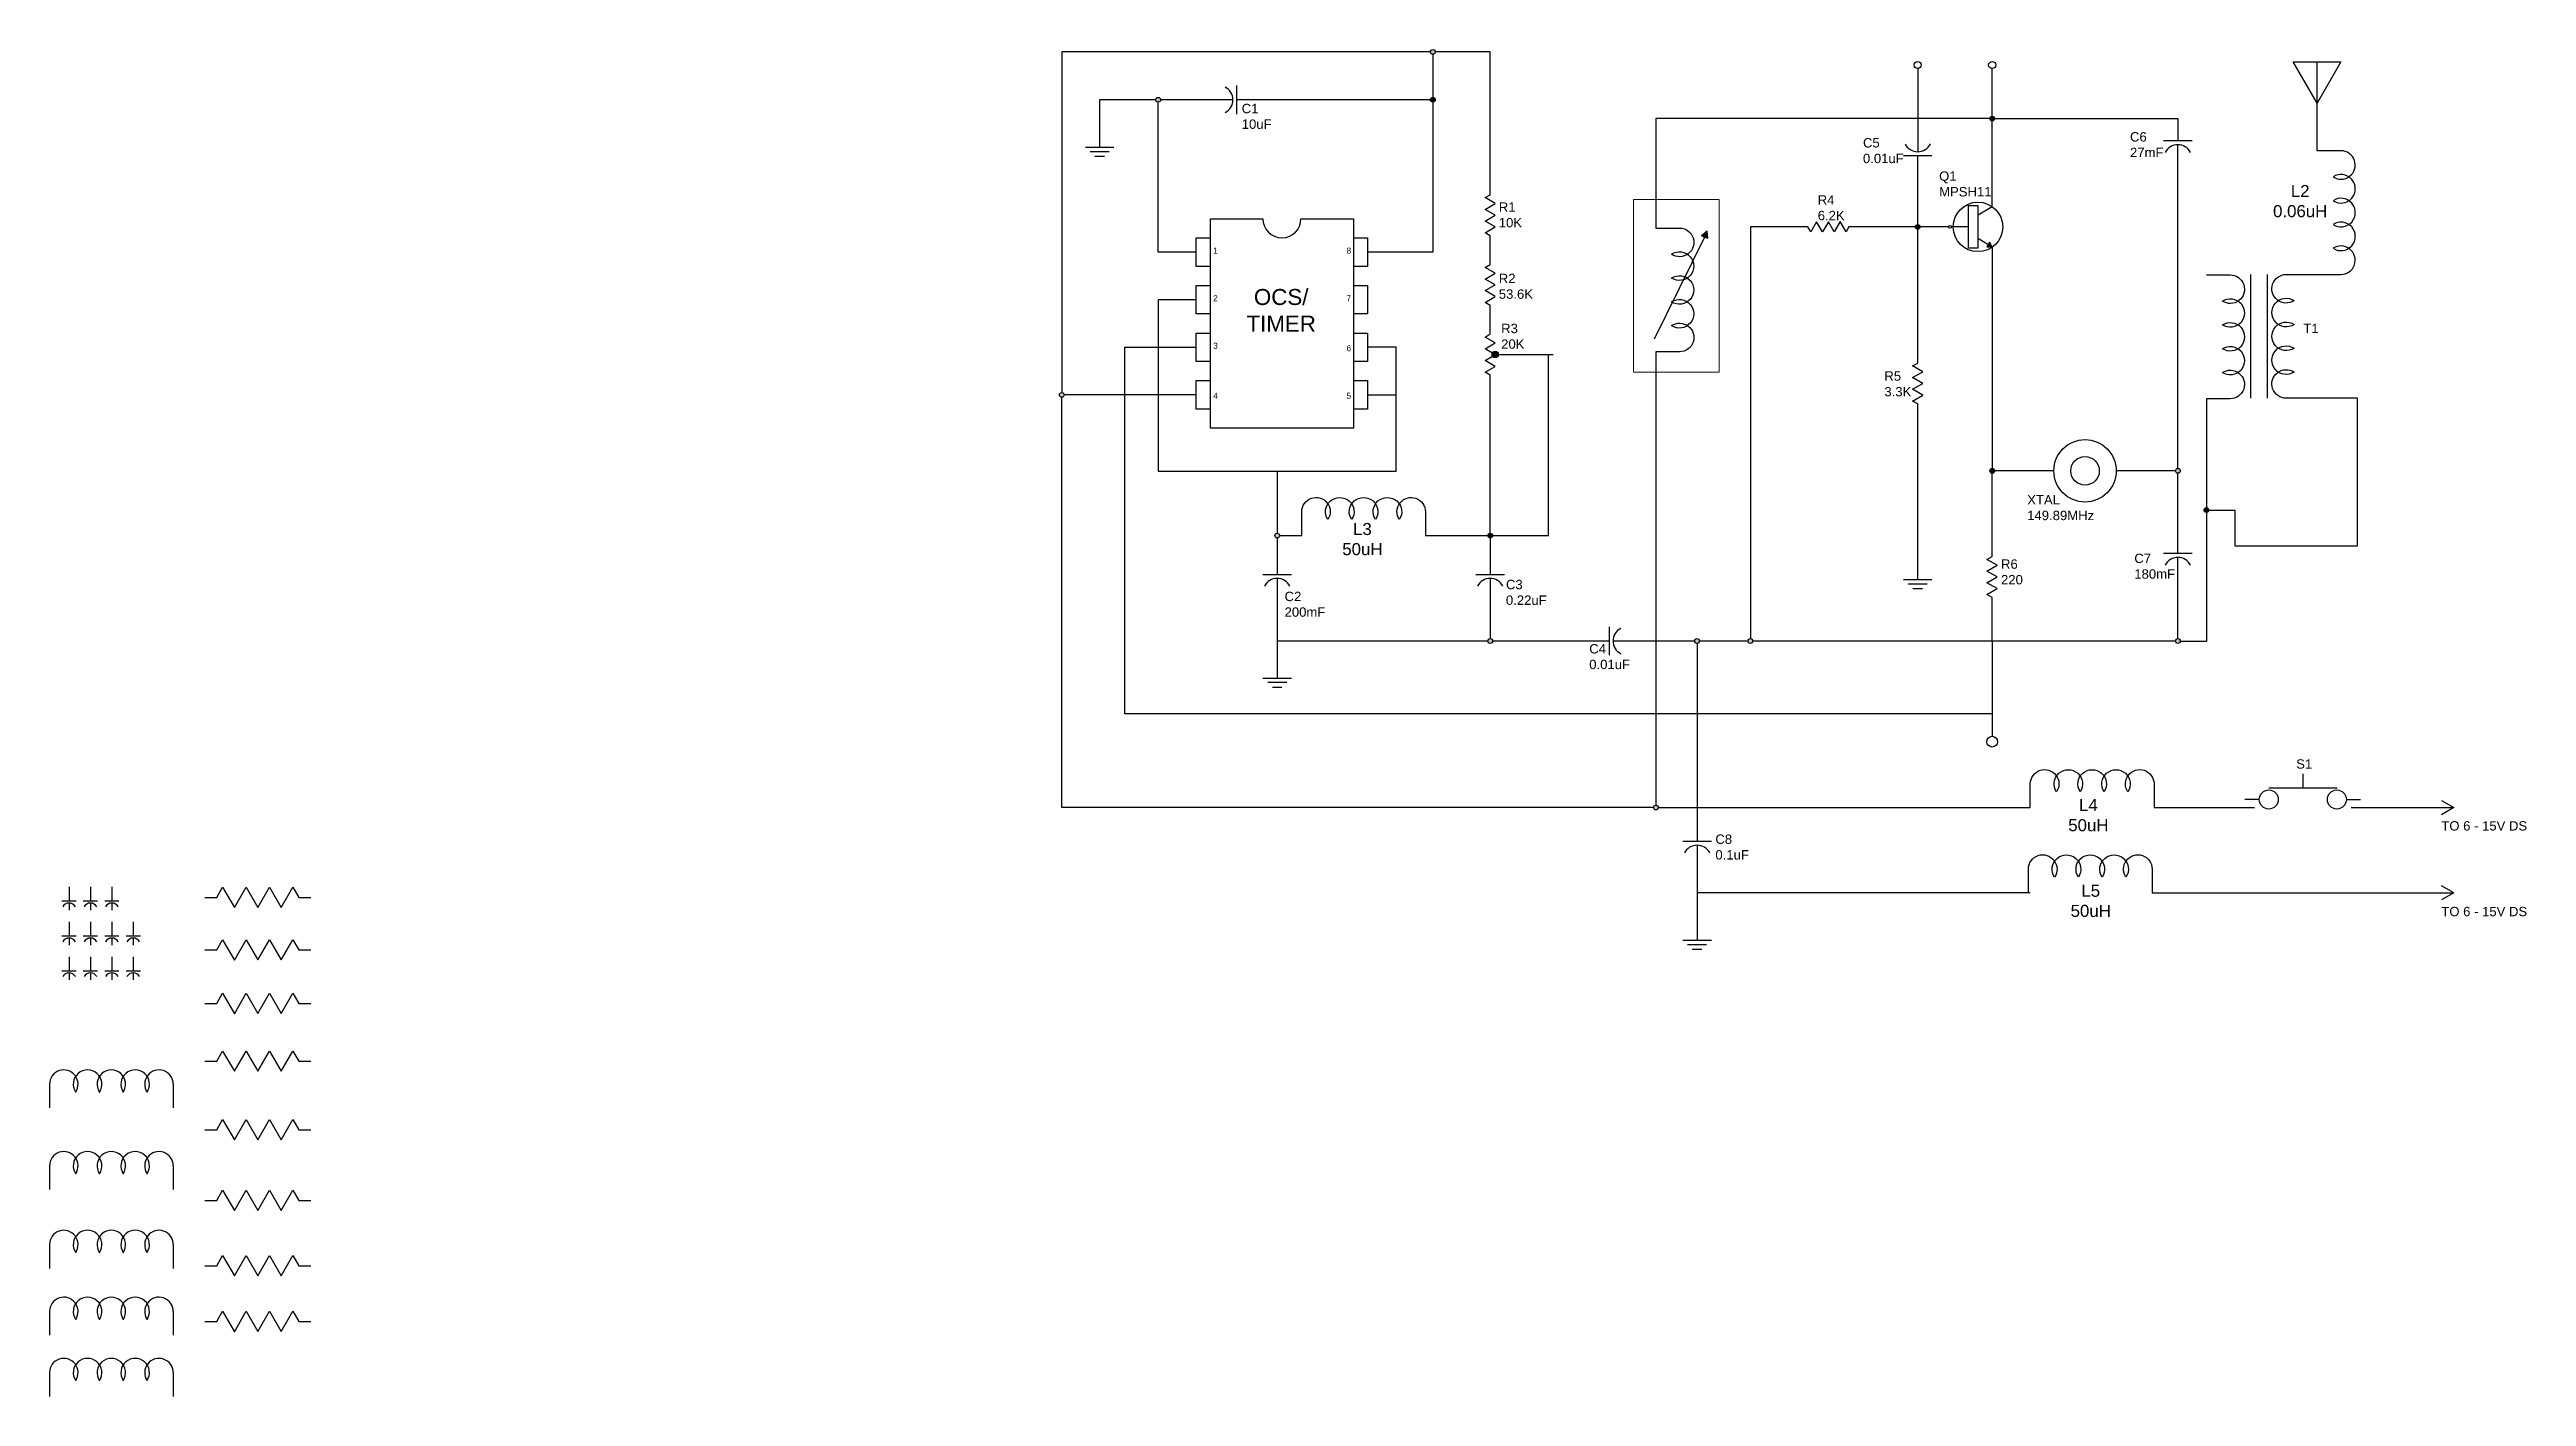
# Model space of a CAD drawing. Header units: inches. Extents: x 49 to 1090, y 43 to 609.
import ezdxf

# ---------------------------------------------------------------- set-up
doc = ezdxf.new("R2010")
doc.units = ezdxf.units.IN
doc.header["$MEASUREMENT"] = 0
doc.linetypes.add('DASHED2', pattern=[0.375, 0.25, -0.125])
doc.layers.add('Paradox', color=7, linetype='DASHED2', lineweight=18, transparency=0.1)
doc.styles.get("Standard").update_dxf_attribs({"font": 'arial.ttf'})

msp = doc.modelspace()

# ---------------------------------------------------------------- hatches: boundary and pattern name
at = {"true_color": 0x000000}
h = msp.add_hatch(color=18, dxfattribs=at)
h.dxf.hatch_style = 1
h.paths.add_polyline_path([(631.5, 607.5, 1), (629.5, 607.5, 1)])
h.paths.add_polyline_path([(516.1, 587.4, 1), (514.1, 587.4, 1)])
h.paths.add_polyline_path([(475.6, 463.4, 1), (473.6, 463.4, 1)])
h.paths.add_polyline_path([(566.1, 404.3, 1), (564.1, 404.3, 1)])
h.paths.add_polyline_path([(653.6, 360, 1), (655.6, 360, 1)])
h.paths.add_polyline_path([(740.5, 360, 1), (742.5, 360, 1)])
h.paths.add_polyline_path([(764.9, 360, 1), (762.9, 360, 1)])
h.paths.add_polyline_path([(725.2, 290, 1), (723.2, 290, 1)])
h.paths.add_polyline_path([(942.5, 360, 1), (944.5, 360, 1)])
h.paths.add_polyline_path([(942.5, 431.5, 1), (944.5, 431.5, 1)])
h = msp.add_hatch(color=18, dxfattribs=at)
h.dxf.hatch_style = 1
h.paths.add_polyline_path([(631.5, 587.4, 1), (629.5, 587.4, 1)])
h = msp.add_hatch(color=18, dxfattribs=at)
h.dxf.hatch_style = 1
h.paths.add_polyline_path([(866.5, 579.5, 1), (864.5, 579.5, 1)])
h = msp.add_hatch(color=18, dxfattribs=at)
h.dxf.hatch_style = 1
h.paths.add_polyline_path([(746, 529.2), (745.8, 532.2), (743.3, 530.3)])
h = msp.add_hatch(color=18, dxfattribs=at)
h.dxf.hatch_style = 1
h.paths.add_polyline_path([(835.2, 534, 1), (833.2, 534, 1)])
h = msp.add_hatch(color=18, dxfattribs=at)
h.dxf.hatch_style = 1
h.paths.add_polyline_path([(865.5, 525.5), (864.3, 527.6), (863.2, 525.6)])
h = msp.add_hatch(color=18, dxfattribs=at)
h.dxf.hatch_style = 1
h.paths.add_polyline_path([(658.1, 480.4, 1), (655.4, 480.4, 1)])
h = msp.add_hatch(color=18, dxfattribs=at)
h.dxf.hatch_style = 1
h.paths.add_polyline_path([(866.5, 431.5, 1), (864.5, 431.5, 1)])
h = msp.add_hatch(color=18, dxfattribs=at)
h.dxf.hatch_style = 1
h.paths.add_polyline_path([(954.5, 415, 1), (956.5, 415, 1)])
h = msp.add_hatch(color=18, dxfattribs=at)
h.dxf.hatch_style = 1
h.paths.add_polyline_path([(655.6, 404.3, 1), (653.6, 404.3, 1)])

# ---------------------------------------------------------------- linework, layer by layer
for p, q in [((630.5, 606.5), (630.5, 588.4)), ((865.5, 580.5), (865.5, 600.5)), ((546.5, 587.4), (516.1, 587.4)), ((629.5, 587.4), (548.1, 587.4)), ((834.2, 535), (834.2, 564)), ((847.2, 534), (835.2, 534)), ((855.5, 534), (848.4, 534)), ((723.6, 487), (744.7, 529.8)), ((865.5, 525.6), (865.5, 432.5)), ((974, 514), (974, 462)), ((981, 514), (981, 462)), ((658.1, 480.4), (679.1, 480.4)), ((679.1, 404.3), (679.1, 480.4)), ((679.1, 480.4), (681.1, 480.4)), ((531.1, 463.4), (475.6, 463.4)), ((603.1, 463.4), (615.1, 463.4)), ((565.1, 431.3), (565.1, 405.3)), ((891.4, 431.5), (866.5, 431.5)), ((942.5, 431.5), (917.6, 431.5)), ((943.5, 396.7), (943.5, 430.5)), ((955.5, 414), (955.5, 368)), ((565.1, 403.3), (565.1, 387.8)), ((654.6, 403.3), (654.6, 387.8)), ((655.6, 404.3), (679.1, 404.3)), ((565.1, 386.3), (565.1, 344.3)), ((654.6, 386.3), (654.6, 361)), ((955.5, 368), (955.5, 360)), ((653.6, 360), (565.1, 360)), ((704.6, 360), (655.6, 360)), ((762.9, 360), (742.5, 360)), ((865.5, 360), (764.9, 360)), ((865.5, 360), (865.5, 320)), ((944.5, 360), (955.5, 360)), ((996.1, 298.2), (996.1, 304.2)), ((977.7, 293.4), (971.7, 293.4)), ((1010.5, 298.2), (981.7, 298.2)), ((1014.3, 293.4), (1020.3, 293.4)), ((1016.3, 290), (1059.4, 290)), ((747.5, 275.7), (741.5, 275.7)), ((741.5, 274.2), (741.5, 254.2)), ((57.5, 256.7), (57.5, 250.7)), ((57.5, 249.9), (57.5, 246.9)), ((66.5, 256.7), (66.5, 250.7)), ((66.5, 249.9), (66.5, 246.9)), ((75.5, 256.7), (75.5, 250.7)), ((75.5, 249.9), (75.5, 246.9)), ((1059.4, 254.2), (1054.2, 257.2)), ((57.5, 242), (57.5, 236)), ((66.5, 242), (66.5, 236)), ((75.5, 242), (75.5, 236)), ((84.5, 242), (84.5, 236)), ((57.5, 235.2), (57.5, 232.2)), ((66.5, 235.2), (66.5, 232.2)), ((75.5, 235.2), (75.5, 232.2)), ((84.5, 235.2), (84.5, 232.2)), ((57.5, 227.3), (57.5, 221.3)), ((57.5, 220.6), (57.5, 217.6)), ((66.5, 227.3), (66.5, 221.3)), ((66.5, 220.6), (66.5, 217.6)), ((75.5, 227.3), (75.5, 221.3)), ((75.5, 220.6), (75.5, 217.6)), ((84.5, 227.3), (84.5, 221.3)), ((84.5, 220.6), (84.5, 217.6)), ((49.3, 173.8), (49.3, 163.8)), ((60.3, 170.5), (60.4, 170.5)), ((70.3, 170.5), (70.4, 170.5)), ((80.2, 170.6), (80.4, 170.6)), ((90.2, 170.6), (90.4, 170.6)), ((101.3, 173.8), (101.3, 163.8)), ((49.3, 139.5), (49.3, 129.5)), ((60.3, 136.3), (60.4, 136.3)), ((70.3, 136.3), (70.4, 136.3)), ((80.2, 136.3), (80.4, 136.3)), ((90.2, 136.3), (90.4, 136.3)), ((101.3, 139.5), (101.3, 129.5)), ((49.3, 106.4), (49.3, 96.4)), ((101.3, 106.4), (101.3, 96.4)), ((60.3, 103.1), (60.4, 103.1)), ((70.3, 103.1), (70.4, 103.1)), ((80.2, 103.1), (80.4, 103.1)), ((90.2, 103.2), (90.4, 103.2)), ((49.3, 78.3), (49.3, 68.3)), ((60.3, 75), (60.4, 75)), ((70.3, 75), (70.4, 75)), ((80.2, 75.1), (80.4, 75.1)), ((90.2, 75.1), (90.4, 75.1)), ((101.3, 78.3), (101.3, 68.3)), ((49.3, 52.6), (49.3, 42.6)), ((101.3, 52.6), (101.3, 42.6)), ((60.3, 49.3), (60.4, 49.3)), ((70.3, 49.4), (70.4, 49.4)), ((80.2, 49.4), (80.4, 49.4)), ((90.2, 49.4), (90.4, 49.4))]:
    msp.add_line(p, q)
for points in [[(629.5, 607.5), (514.6, 607.5), (474.6, 607.5), (474.6, 464.4)], [(655.6, 481), (652.5, 482.8), (656.7, 485.3), (652.5, 487.7), (654.6, 489), (654.6, 501), (652.5, 502.2), (656.7, 504.7), (652.5, 507.2), (656.7, 509.6), (652.5, 512.1), (656.7, 514.5), (652.5, 517), (654.6, 518.2), (654.6, 530.2), (652.5, 531.5), (656.7, 534), (652.5, 536.4), (656.7, 538.9), (652.5, 541.3), (656.7, 543.8), (652.5, 546.3), (654.6, 547.5), (654.6, 607.5), (631.5, 607.5)], [(548.1, 581.4), (548.1, 587.4), (548.1, 593.4)], [(514.1, 587.4), (490.5, 587.4), (490.5, 567.4)], [(531.1, 523.4), (515.1, 523.4), (515.1, 586.4)], [(630.5, 586.4), (630.5, 523.4), (603.1, 523.4)], [(864.5, 579.5), (834.2, 579.5), (834.2, 565.6)], [(859.6, 539), (865.5, 542.5), (865.5, 578.5)], [(866.5, 579.5), (943.5, 579.5), (943.5, 570.1)], [(496.5, 567.4), (490.5, 567.4), (484.5, 567.4)], [(494.5, 565.5), (490.5, 565.5), (486.5, 565.5)], [(492.5, 563.5), (490.5, 563.5), (488.5, 563.5)], [(828.2, 564), (834.2, 564), (840.2, 564)], [(949.5, 570.1), (943.5, 570.1), (937.5, 570.1)], [(943.5, 432.5), (943.5, 562.5), (943.5, 568.5)], [(743.3, 530.3), (746, 529.2), (745.8, 532.2), (743.3, 530.3)], [(833.2, 534), (805.3, 534), (804.1, 531.9), (801.6, 536.2), (799.1, 531.9), (796.7, 536.1), (794.2, 531.9), (791.7, 536.1), (789.3, 531.9), (788, 534), (775.9, 534), (763.9, 534), (763.9, 361)], [(834.2, 385.7), (834.2, 459.6), (832, 460.8), (836.3, 463.3), (832, 465.8), (836.3, 468.2), (832, 470.7), (836.3, 473.1), (832, 475.6), (834.2, 476.8), (834.2, 533)], [(537.1, 517.4), (531.1, 517.4), (531.1, 529.4), (537.1, 529.4)], [(597.1, 529.4), (603.1, 529.4), (603.1, 517.4), (597.1, 517.4)], [(864.7, 526), (863.7, 526.6), (860, 528.8), (859.5, 529)], [(864.3, 527.6), (863.2, 525.6), (865.5, 525.5), (864.3, 527.6)], [(531.1, 503.4), (515.1, 503.4), (515.1, 431.3), (615.1, 431.3), (615.1, 483.4), (603.1, 483.4)], [(537.1, 497.4), (531.1, 497.4), (531.1, 509.4), (537.1, 509.4)], [(597.1, 509.4), (603.1, 509.4), (603.1, 497.4), (597.1, 497.4)], [(537.1, 477.4), (531.1, 477.4), (531.1, 489.4), (537.1, 489.4)], [(597.1, 489.4), (603.1, 489.4), (603.1, 477.4), (597.1, 477.4)], [(865.5, 329.4), (725.2, 329.4), (723.2, 329.4), (640, 329.4), (501.1, 329.4), (501.1, 483.4), (531.1, 483.4)], [(654.6, 405.3), (654.6, 471.7), (652.5, 473), (656.7, 475.4), (652.5, 477.9), (655.6, 479.7)], [(537.1, 457.4), (531.1, 457.4), (531.1, 469.4), (537.1, 469.4)], [(597.1, 469.4), (603.1, 469.4), (603.1, 457.4), (597.1, 457.4)], [(723.2, 290), (514.6, 290), (474.6, 290), (474.6, 462.4)], [(942.5, 360), (865.5, 360), (865.5, 375.8), (865.5, 378.3), (863.3, 379.5), (867.6, 382), (863.3, 384.5), (867.6, 386.9), (863.3, 389.4), (867.6, 391.8), (863.3, 394.3), (865.5, 395.5), (865.5, 398), (865.5, 430.5)], [(949.5, 396.7), (943.5, 396.7), (937.5, 396.7)], [(571.1, 387.8), (565.1, 387.8), (559.1, 387.8)], [(660.6, 387.8), (654.6, 387.8), (648.6, 387.8)], [(840.2, 385.7), (834.2, 385.7), (828.2, 385.7)], [(943.5, 361), (943.5, 390), (943.5, 395.1)], [(838.2, 383.9), (834.2, 383.9), (830.2, 383.9)], [(836.2, 381.9), (834.2, 381.9), (832.2, 381.9)], [(704.6, 366), (704.6, 360), (704.6, 354)], [(740.5, 360), (724.2, 360), (724.2, 330.4), (724.2, 291)], [(741.5, 359), (741.5, 329.4), (741.5, 281.7), (741.5, 275.7), (735.5, 275.7)], [(571.1, 344.3), (565.1, 344.3), (559.1, 344.3)], [(569.1, 342.5), (565.1, 342.5), (561.1, 342.5)], [(567.1, 340.5), (565.1, 340.5), (563.1, 340.5)], [(1054.2, 293), (1059.4, 290), (1054.2, 287)], [(60.5, 250.7), (57.5, 250.7), (54.5, 250.7)], [(69.5, 250.7), (66.5, 250.7), (63.5, 250.7)], [(78.5, 250.7), (75.5, 250.7), (72.5, 250.7)], [(114.6, 252.3), (119.6, 252.3), (122, 256.6), (127, 248.1), (131.9, 256.6), (136.8, 248.1), (141.8, 256.6), (146.7, 248.1), (151.6, 256.6), (154.1, 252.3), (159.1, 252.3)], [(881.5, 254.2), (741.5, 254.2), (741.5, 234.2)], [(60.5, 236), (57.5, 236), (54.5, 236)], [(69.5, 236), (66.5, 236), (63.5, 236)], [(78.5, 236), (75.5, 236), (72.5, 236)], [(87.5, 236), (84.5, 236), (81.5, 236)], [(114.6, 230.2), (119.6, 230.2), (122, 234.5), (127, 225.9), (131.9, 234.5), (136.8, 226), (141.8, 234.5), (146.7, 226), (151.6, 234.5), (154.1, 230.2), (159.1, 230.2)], [(747.5, 234.2), (741.5, 234.2), (735.5, 234.2)], [(745.5, 232.4), (741.5, 232.4), (737.5, 232.4)], [(743.5, 230.4), (741.5, 230.4), (739.5, 230.4)], [(60.5, 221.3), (57.5, 221.3), (54.5, 221.3)], [(69.5, 221.3), (66.5, 221.3), (63.5, 221.3)], [(78.5, 221.3), (75.5, 221.3), (72.5, 221.3)], [(87.5, 221.3), (84.5, 221.3), (81.5, 221.3)], [(114.6, 207.7), (119.6, 207.7), (122, 212), (127, 203.4), (131.9, 212), (136.8, 203.5), (141.8, 212), (146.7, 203.5), (151.6, 212), (154.1, 207.7), (159.1, 207.7)], [(114.6, 183.4), (119.6, 183.4), (122, 187.7), (127, 179.2), (131.9, 187.7), (136.8, 179.2), (141.8, 187.7), (146.7, 179.2), (151.6, 187.7), (154.1, 183.4), (159.1, 183.4)], [(114.6, 154.6), (119.6, 154.6), (122, 158.9), (127, 150.4), (131.9, 158.9), (136.8, 150.4), (141.8, 158.9), (146.7, 150.4), (151.6, 158.9), (154.1, 154.6), (159.1, 154.6)], [(114.6, 124.9), (119.6, 124.9), (122, 129.2), (127, 120.7), (131.9, 129.2), (136.8, 120.7), (141.8, 129.2), (146.7, 120.7), (151.6, 129.2), (154.1, 124.9), (159.1, 124.9)], [(114.6, 97.5), (119.6, 97.5), (122, 101.8), (127, 93.3), (131.9, 101.8), (136.8, 93.3), (141.8, 101.8), (146.7, 93.3), (151.6, 101.8), (154.1, 97.5), (159.1, 97.5)], [(114.6, 74.1), (119.6, 74.1), (122, 78.4), (127, 69.8), (131.9, 78.4), (136.8, 69.9), (141.8, 78.4), (146.7, 69.9), (151.6, 78.4), (154.1, 74.1), (159.1, 74.1)]]:
    msp.add_lwpolyline(points)
for points in [[(834.2, 600.5), (834.2, 579.5), (724.2, 579.5), (724.2, 533.5), (734.2, 533.5, -1.345977), (730.8, 522.5, -1.863325), (730.8, 512.5, -1.863325), (730.8, 502.5, -1.863325), (730.8, 492.5, -1.345977), (734.2, 481.5), (724.2, 481.5), (724.2, 360), (712.2, 360), (706.2, 360)], [(956.5, 415), (967.5, 415), (967.5, 400), (1019, 400), (1019, 462), (999, 462), (989, 462, -1.345977), (992.3, 473, -1.863325), (992.3, 483, -1.863325), (992.3, 493, -1.863325), (992.3, 503, -1.345977), (989, 514), (999, 514), (1002, 514), (1012, 514, 1.345977), (1008.7, 525, 1.863325), (1008.7, 535, 1.863325), (1008.7, 545, 1.863325), (1008.7, 555, 1.345977), (1012, 566), (1002, 566), (1002, 586), (992, 603.3), (1002, 603.3), (1012, 603.3), (1002, 586), (1002, 603.3)], [(955.5, 513.8), (965.5, 513.8, -1.345977), (962.2, 502.8, -1.863325), (962.2, 492.8, -1.863325), (962.2, 482.8, -1.863325), (962.2, 472.8, -1.345977), (965.5, 461.8), (955.5, 461.8), (955.5, 416)], [(566.1, 404.3), (575.4, 404.3), (575.4, 414.3, -1.345977), (586.4, 411, -1.863325), (596.4, 411, -1.863325), (606.4, 411, -1.863325), (616.4, 411, -1.345977), (627.4, 414.3), (627.4, 404.3), (653.6, 404.3)], [(725.2, 290), (741.5, 290), (881.5, 290), (881.5, 300, -1.345977), (892.5, 296.6, -1.863325), (902.5, 296.6, -1.863325), (912.5, 296.6, -1.863325), (922.5, 296.6, -1.345977), (933.5, 300), (933.5, 290), (975.7, 290)], [(880.7, 254.2), (880.7, 264.2, -1.345977), (891.7, 260.8, -1.863325), (901.7, 260.8, -1.863325), (911.7, 260.8, -1.863325), (921.7, 260.8, -1.345977), (932.7, 264.2), (932.7, 254.2), (1059.4, 254.2), (1054.2, 251.2)]]:
    msp.add_lwpolyline(points, format="xyb")
msp.add_lwpolyline([(859.5, 543), (859.5, 525), (855.5, 525), (855.5, 543)], close=True)
msp.add_lwpolyline([(575.1, 537.4), (597.1, 537.4), (597.1, 449.4), (537.1, 449.4), (537.1, 537.4), (559.1, 537.4, 1)], format="xyb", close=True)
for centre, radius in [((630.5, 607.5), 1), ((834.2, 602), 1.5), ((865.5, 602), 1.5), ((515.1, 587.4), 1), ((630.5, 587.4), 1), ((865.5, 579.5), 1), ((859.5, 534), 10.4), ((834.2, 534), 1), ((847.8, 534), 0.6), ((656.7, 480.4), 1.33), ((474.6, 463.4), 1), ((904.5, 431.5), 13.1), ((904.5, 431.5), 6), ((865.5, 431.5), 1), ((943.5, 431.5), 1), ((955.5, 415), 1), ((565.1, 404.3), 1), ((654.6, 404.3), 1), ((654.6, 360), 1), ((741.5, 360), 1), ((763.9, 360), 1), ((943.5, 360), 1), ((865.5, 317.7), 2.25), ((981.7, 293.4), 4), ((1010.3, 293.4), 4), ((724.2, 290), 1)]:
    msp.add_circle(centre, radius)
for centre, radius, start, end in [((540.5, 587.4), 6, 297.6302, 62.5444), ((834.2, 571.6), 6, 207.6302, 332.5444), ((943.5, 562.5), 6, 27.6302, 152.5444), ((565.1, 380.3), 6, 27.6302, 152.5444), ((654.6, 380.3), 6, 27.6302, 152.5444), ((943.5, 389.1), 6, 27.6302, 152.5444), ((712.2, 360), 6, 117.6302, 242.5444), ((741.5, 268.2), 6, 27.6302, 152.5444), ((57.5, 246.9), 3, 27.6302, 152.5444), ((66.5, 246.9), 3, 27.6302, 152.5444), ((75.5, 246.9), 3, 27.6302, 152.5444), ((57.5, 232.2), 3, 27.6302, 152.5444), ((66.5, 232.2), 3, 27.6302, 152.5444), ((75.5, 232.2), 3, 27.6302, 152.5444), ((84.5, 232.2), 3, 27.6302, 152.5444), ((57.5, 217.6), 3, 27.6302, 152.5444), ((66.5, 217.6), 3, 27.6302, 152.5444), ((75.5, 217.6), 3, 27.6302, 152.5444), ((84.5, 217.6), 3, 27.6302, 152.5444), ((55.3, 173.8), 6, 326.4427, 180), ((65.3, 173.8), 6, 326.4427, 213.5573), ((75.3, 173.8), 6, 326.4427, 213.5573), ((85.3, 173.8), 6, 326.4427, 213.5573), ((95.3, 173.8), 6, 0, 213.5573), ((55.3, 139.5), 6, 326.4427, 180), ((65.3, 139.5), 6, 326.4427, 213.5573), ((75.3, 139.5), 6, 326.4427, 213.5573), ((85.3, 139.5), 6, 326.4427, 213.5573), ((95.3, 139.5), 6, 0, 213.5573), ((55.3, 106.4), 6, 326.4427, 180), ((65.3, 106.4), 6, 326.4427, 213.5573), ((75.3, 106.4), 6, 326.4427, 213.5573), ((85.3, 106.4), 6, 326.4427, 213.5573), ((95.3, 106.4), 6, 0, 213.5573), ((55.3, 78.3), 6, 326.4427, 180), ((65.3, 78.3), 6, 326.4427, 213.5573), ((75.3, 78.3), 6, 326.4427, 213.5573), ((85.3, 78.3), 6, 326.4427, 213.5573), ((95.3, 78.3), 6, 0, 213.5573), ((55.3, 52.6), 6, 326.4427, 180), ((65.3, 52.6), 6, 326.4427, 213.5573), ((75.3, 52.6), 6, 326.4427, 213.5573), ((85.3, 52.6), 6, 326.4427, 213.5573), ((95.3, 52.6), 6, 0, 213.5573)]:
    msp.add_arc(centre, radius, start, end)
at = {"layer": 'Paradox'}
msp.add_lwpolyline([(714.8, 545.5), (750.8, 545.5), (750.8, 473), (714.8, 473)], close=True, dxfattribs=at)

# ---------------------------------------------------------------- texts
at = {"attachment_point": 1}
for s, width, gutter_width, insert, char_height in [('C1\\P10uF', 137.763, 19.7, (550.2, 585.7), 3.94), ('C6\\P27mF', 137.763, 19.7, (923.4, 573.8), 3.94), ('C5\\P0.01uF', 137.763, 19.7, (811.2, 571.3), 3.94), ('Q1\\PMPSH11', 137.763, 19.7, (843.2, 557.3), 3.94), ('\\pxqc;L2\\P0.06uH', 354.999, 25.4, (817.4, 551.6), 5.07), ('R1\\P10K', 137.763, 19.7, (658.2, 544.3), 3.94), ('R4\\P6.2K', 137.763, 19.7, (792.2, 547.3), 3.94), ('1', 38, 12.7, (538.2, 525.3), 2.53), ('8', 38, 12.7, (594.2, 525.3), 2.53), ('R2\\P53.6K', 137.763, 19.7, (658.2, 514.3), 3.94), ('2', 38, 12.7, (538.2, 505.3), 2.53), ('\\pxqc;OCS/^JTIMER', 83.348, 33.6, (525.1, 507.9), 6.716), ('7', 38, 12.7, (594.2, 505.3), 2.53), ('R3\\P20K', 137.763, 19.7, (659.2, 493.3), 3.94), ('T1', 137.763, 19.7, (996.2, 493.3), 3.94), ('3', 38, 12.7, (538.2, 485.3), 2.53), ('6', 38, 12.7, (594.2, 484.3), 2.53), ('R5\\P3.3K', 137.763, 19.7, (820.2, 473.3), 3.94), ('4', 38, 12.7, (538.2, 464.3), 2.53), ('5', 38, 12.7, (594.2, 464.3), 2.53), ('XTAL\\P149.89MHz', 137.763, 19.7, (880.2, 421.3), 3.94), ('\\pxqc;L3\\P50uH', 354.999, 25.4, (423.4, 409.6), 5.07), ('C7\\P180mF', 137.763, 19.7, (925.2, 396.7), 3.94), ('C3\\P0.22uF', 137.763, 19.7, (661.2, 385.7), 3.94), ('R6\\P220', 137.763, 19.7, (869.2, 394.3), 3.94), ('C2\\P200mF', 137.763, 19.7, (568.2, 380.7), 3.94), ('C4\\P0.01uF', 137.763, 19.7, (696.2, 358.7), 3.94), ('\\pxi-2,l2;S1', 137.763, 19.7, (993.2, 310.3), 3.936), ('\\pxqc;L4\\P50uH', 354.999, 25.4, (728.4, 293.6), 5.07), ('TO 6 - 15V DS', 137.763, 19.7, (1054.2, 284.3), 3.936), ('C8\\P0.1uF', 137.763, 19.7, (749.2, 278.7), 3.94), ('\\pxqc;L5\\P50uH', 354.999, 25.4, (729.4, 257.6), 5.07), ('TO 6 - 15V DS', 137.763, 19.7, (1054.2, 248.3), 3.936)]:
    msp.add_mtext_dynamic_manual_height_columns(s, width=width, gutter_width=gutter_width, heights=[0], dxfattribs=dict(at, insert=insert, char_height=char_height))

doc.saveas('drawing.dxf')
